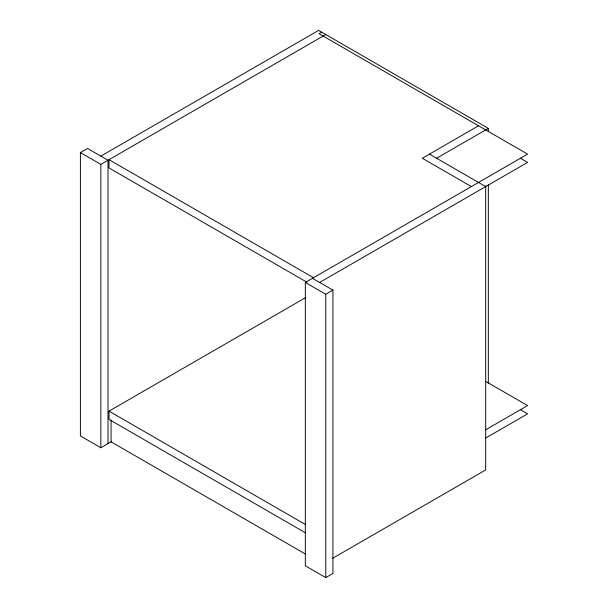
<?xml version="1.0" encoding="UTF-8"?>
<svg xmlns="http://www.w3.org/2000/svg" width="608" height="608" viewBox="0 0 608 608"><rect width="100%" height="100%" fill="white"/><g stroke="black" fill="none" stroke-linecap="round" stroke-linejoin="round"><path stroke-width="0.91" d="M111.287 441.704L100.844 447.739L80.4 435.928L80.4 152.593L87.552 148.458L108.004 160.261L108.004 443.604M100.844 156.134L318.622 30.4L488.338 128.387L488.338 131.229M321.685 32.171L319.033 33.706L527.6 154.12L305.33 282.454L305.33 565.797L325.774 577.6L332.933 573.466L332.933 290.13L312.489 278.32M80.4 152.593L100.844 164.396L325.774 34.534M478.526 125.788L422.294 158.255L471.367 186.588M436.605 158.255L488.338 128.387M319.641 282.454L527.6 162.389L520.212 158.118M305.3 532.722L109.022 419.406L109.022 411.137L305.892 297.479M305.33 282.454L325.774 294.257L332.933 290.13M485.769 429.742L527.6 405.589L485.724 381.406M485.769 438.003L527.6 413.85L520.212 409.587M332.796 558.205L485.686 469.931L485.686 185.835M429.453 154.12L485.686 186.588M313.508 277.727L109.022 159.676L109.022 167.937L306.941 282.203M109.022 411.137L305.3 524.453M305.702 554.2L111.066 441.834L111.066 420.113M488.338 184.3L488.338 383.298M325.774 294.257L325.774 577.6M100.844 164.396L100.844 447.739"/></g></svg>
